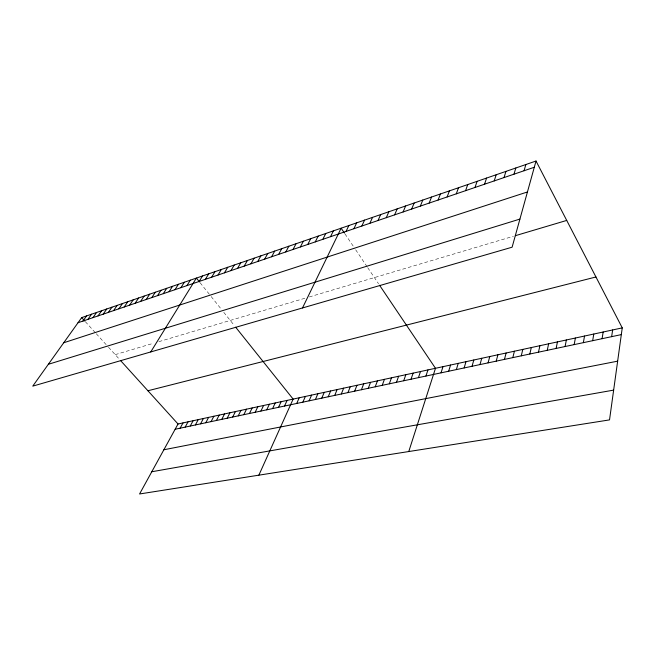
<?xml version="1.0" encoding="UTF-8"?>
<svg xmlns="http://www.w3.org/2000/svg" width="655" height="655" viewBox="0 0 655 655"><rect width="100%" height="100%" fill="white"/><g stroke="black" fill="none" stroke-linecap="round" stroke-linejoin="round"><path stroke-width="0.49" stroke-dasharray="3.27 2.46" d="M115.206 354.642L153.54 343.245M158.87 341.656L305.803 297.984M309.266 296.952L513.446 236.258M85.355 321.679L95.065 332.396M96.269 333.731L107.838 346.495M108.509 347.24L119.398 359.259M200.119 282.739L210.558 295.782M211.164 296.543L220.792 308.595M223.764 312.312L234.474 325.707M344.939 233.843L354.609 248.196M355.673 249.776L367.201 266.896M367.717 267.666L378.524 283.713"/><path stroke-width="0.98" d="M622.25 327.877L609.527 419.896L139.572 493.976L178.029 423.998L622.25 327.877L536.027 161.024L81.678 317.618L32.75 386.139L512.112 247.197L536.027 161.024M611.647 336.662L612.646 329.956M602.101 338.684L603.157 332.011M592.677 340.682L593.782 334.034M583.359 342.663L584.53 336.04M574.165 344.612L575.393 338.021M565.085 346.536L566.362 339.97M556.111 348.444L557.438 341.902M547.244 350.319L548.628 343.81M538.484 352.177L539.917 345.693M529.829 354.011L531.311 347.551M521.282 355.829L522.805 349.393M512.832 357.622L514.404 351.211M504.481 359.39L506.094 353.012M496.22 361.142L497.89 354.789M488.065 362.87L489.768 356.541M480 364.581L481.752 358.277M472.034 366.276L473.819 359.996M524.057 170.75L525.859 164.528M464.149 367.946L465.975 361.691M456.355 369.6L458.222 363.369M513.97 174.189L515.837 167.983M448.659 371.229L450.558 365.023M504.022 177.579L505.947 171.389M441.036 372.851L442.976 366.669M408.769 451.541L435.485 368.29L379.54 285.228M494.206 180.919L496.203 174.754M425.93 376.052L427.944 369.919M484.536 184.219L486.583 178.07M418.447 377.64L420.494 371.532M411.037 379.212L413.117 373.129M474.99 187.469L477.102 181.337M403.717 380.76L405.83 374.709M396.48 382.299L398.617 376.265M465.574 190.679L467.744 184.563M389.316 383.822L391.485 377.812M456.289 193.839L458.508 187.739M382.233 385.32L384.436 379.335M447.128 196.967L449.395 190.883M375.225 386.81L377.46 380.842M368.29 388.276L370.55 382.34M438.089 200.045L440.414 193.978M361.429 389.733L363.721 383.814M354.65 391.174L356.967 385.279M429.164 203.083L431.539 197.04M347.936 392.599L350.278 386.728M420.363 206.079L422.786 200.053M341.296 394.007L343.662 388.153M334.721 395.399L337.12 389.569M411.676 209.043L414.14 203.034M328.221 396.774L330.636 390.978M403.095 211.966L405.617 205.973M321.785 398.142L324.225 392.361M394.637 214.848L397.192 208.871M315.415 399.493L317.88 393.737M309.111 400.827L311.6 395.096M386.278 217.697L388.882 211.737M302.872 402.154L305.386 396.439M296.699 403.464L299.229 397.773M378.025 220.506L380.67 214.57M258.872 475.17L293.137 399.091L235.669 327.205M369.878 223.281L372.564 217.362M284.532 406.043L287.111 400.393M361.838 226.024L364.557 220.121M278.539 407.312L281.134 401.687M272.611 408.573L275.223 402.964M353.897 228.734L356.656 222.847M266.741 409.817L269.369 404.233M260.927 411.053L263.58 405.486M346.053 231.403L348.845 225.533M255.172 412.273L257.841 406.722M302.504 307.956L341.132 228.194L344.399 233.041M249.465 413.485L252.159 407.959M330.521 236.692L333.387 230.863M243.824 414.68L246.526 409.17M238.232 415.868L240.95 410.382M232.697 417.038L235.432 411.577M322.833 239.312L325.74 233.499M227.211 418.201L229.962 412.756M315.243 241.9L318.183 236.103M221.783 419.356L224.55 413.927M307.752 244.454L310.716 238.674M216.404 420.494L219.188 415.09M211.074 421.624L213.874 416.236M300.342 246.976L303.347 241.22M205.801 422.745L208.609 417.382M200.569 423.85L203.394 418.504M293.031 249.473L296.06 243.734M195.386 424.956L198.228 419.626M285.801 251.929L288.855 246.215M190.253 426.037L193.11 420.731M185.168 427.117L188.034 421.828M278.662 254.369L281.748 248.663M180.133 428.19L183.007 422.917M271.604 256.768L274.715 251.086M264.628 259.151L267.764 253.477M257.734 261.492L260.903 255.843M250.922 263.818L254.115 258.185M244.192 266.11L247.41 260.502M237.536 268.378L240.778 262.786M230.961 270.621L234.22 265.046M224.452 272.84L227.735 267.273M218.025 275.026L221.325 269.483M211.663 277.196L214.987 271.669M205.383 279.333L208.724 273.831M199.161 281.453L202.526 275.968M150.748 351.94L196.402 278.08L199.505 281.961M186.937 285.621L190.335 280.168M180.927 287.668L184.342 282.231M174.975 289.698L178.414 284.278M169.096 291.696L172.543 286.3M163.275 293.686L166.738 288.298M157.519 295.642L160.999 290.28M151.821 297.583L155.317 292.236M146.188 299.507L149.7 294.169M140.612 301.406L144.133 296.093M135.094 303.281L138.631 297.984M129.633 305.148L133.186 299.867M124.229 306.982L127.791 301.718M118.882 308.808L122.46 303.56M113.593 310.609L117.18 305.377M108.353 312.394L111.948 307.179M103.171 314.163L106.781 308.964M98.037 315.915L101.656 310.732M92.961 317.642L96.588 312.476M87.934 319.353L91.569 314.203M82.948 321.056L86.599 315.923M78.019 322.735L534.292 167.262M63.723 342.761L527.439 191.964M48.347 364.295L519.906 219.089M515.321 235.702L566.714 220.424M147.924 390.757L595.952 276.983M175.147 429.246L621.317 334.607M163.873 449.764L617.649 361.167M151.788 471.747L613.645 390.118M81.678 317.618L84.741 320.999M120.585 360.577L178.029 423.998"/></g></svg>
